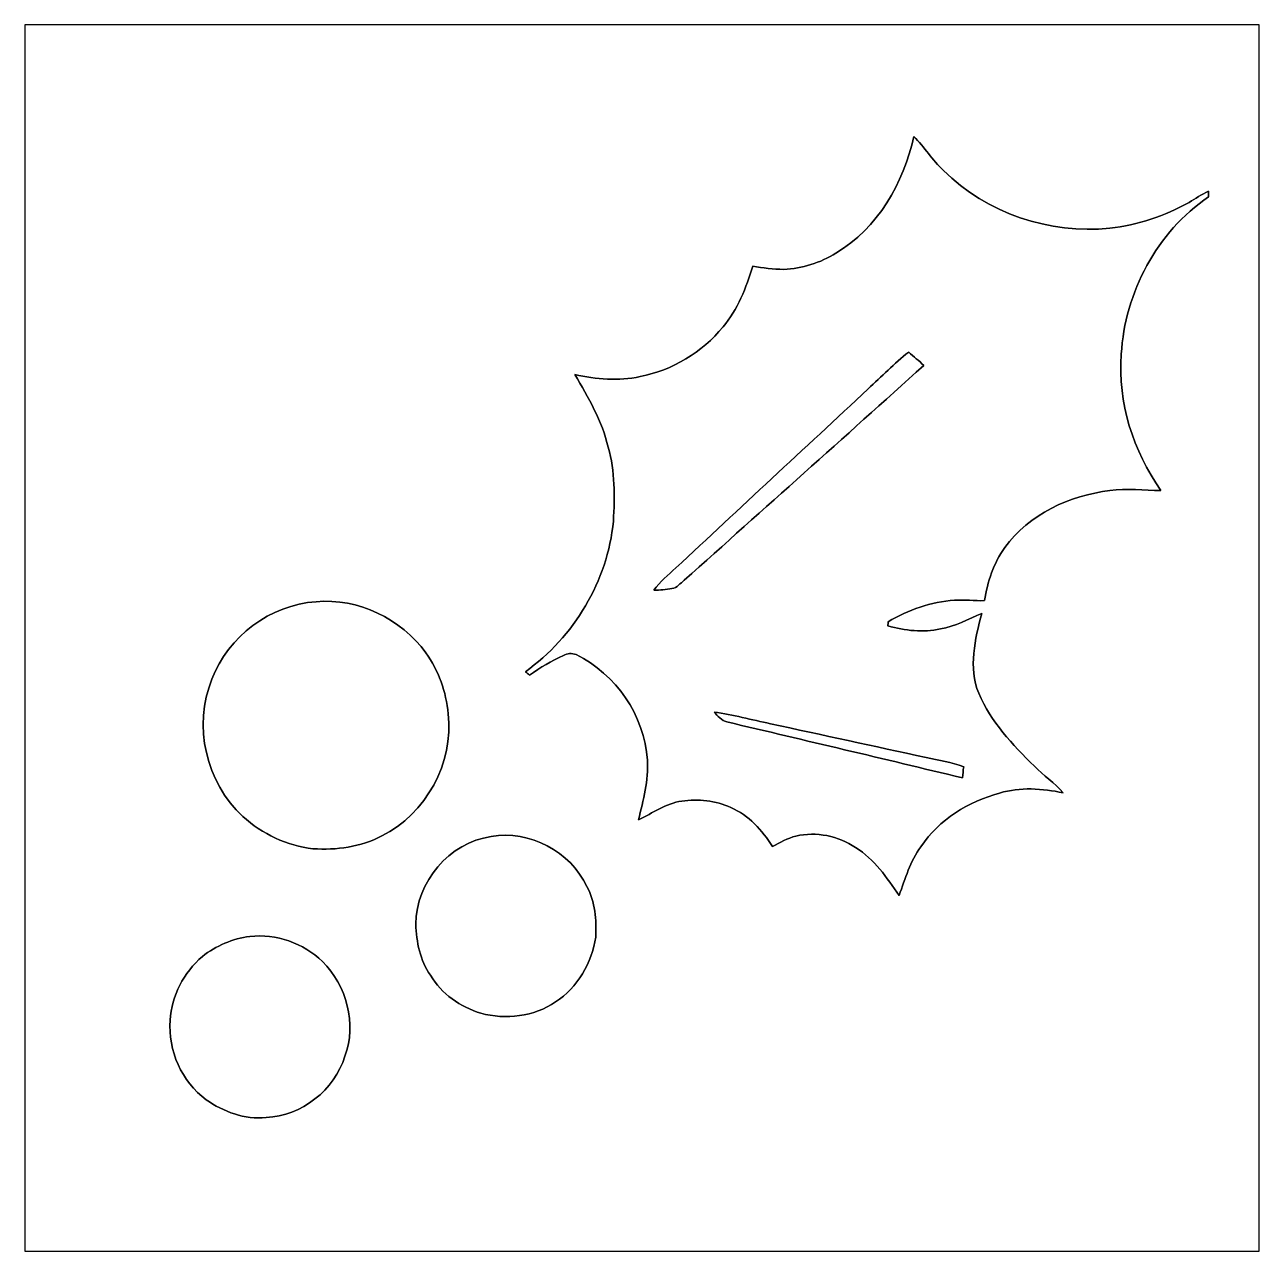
# Model space of a CAD drawing. Header units: centimetres. Extents: x -16.8 to 16.8, y -16.7 to 16.7.
import ezdxf

# ---------------------------------------------------------------- set-up
doc = ezdxf.new("R2010")
doc.units = ezdxf.units.CM
doc.header["$MEASUREMENT"] = 0
doc.layers.add('Layer 1', color=7, linetype='Continuous')

msp = doc.modelspace()

# ---------------------------------------------------------------- linework, layer by layer
at = {"layer": 'Layer 1', "color": 7}
for points, knots in [([(-16.77458, 16.66875), (-16.77458, 16.66875), (16.77458, 16.66875), (16.77458, 16.66875), (16.77458, 16.66875), (16.77458, 16.66875), (16.77458, -16.66875), (16.77458, -16.66875), (16.77458, -16.66875), (16.77458, -16.66875), (-16.77458, -16.66875), (-16.77458, -16.66875), (-16.77458, -16.66875), (-16.77458, -16.66875), (-16.77458, 16.66875), (-16.77458, 16.66875), (-16.77458, 16.66875), (-16.77458, 16.66875), (-16.77458, 16.66875), (-16.77458, 16.66875)], [0, 0, 0, 0, 0.16666667, 0.16666667, 0.16666667, 0.16666667, 0.33333333, 0.33333333, 0.33333333, 0.33333333, 0.5, 0.5, 0.5, 0.5, 0.66666667, 0.66666667, 0.66666667, 0.66666667, 1, 1, 1, 1]), ([(7.38505, 13.6331), (7.10918, 12.36768), (6.40891, 11.13543), (5.27156, 10.46233), (5.27156, 10.46233), (4.84893, 10.19281), (4.35081, 10.04711), (3.85233, 10.01712), (3.85233, 10.01712), (3.56941, 10.02418), (3.28648, 10.0517), (3.00884, 10.10744), (3.00884, 10.10744), (2.83245, 9.51724), (2.60033, 8.93092), (2.20169, 8.45291), (2.20169, 8.45291), (1.6316, 7.7664), (0.82515, 7.2771), (-0.05221, 7.106), (-0.05221, 7.106), (-0.63676, 6.9723), (-1.24566, 7.03756), (-1.82598, 7.15927), (-1.82598, 7.15927), (-1.45803, 6.53521), (-1.08338, 5.89774), (-0.91793, 5.18336), (-0.91793, 5.18336), (-0.73448, 4.53073), (-0.73237, 3.84457), (-0.77823, 3.17324), (-0.77823, 3.17324), (-0.9338, 1.54728), (-1.84785, 0.03175), (-3.16936, -0.91687), (-3.16936, -0.91687), (-3.1309, -0.94791), (-3.09174, -0.97931), (-3.05259, -1.01106), (-3.05259, -1.01106), (-2.76578, -0.80186), (-2.45816, -0.61983), (-2.1336, -0.47519), (-2.1336, -0.47519), (-2.03129, -0.4191), (-1.90218, -0.40393), (-1.79317, -0.4512), (-1.79317, -0.4512), (-0.70344, -0.97931), (0.0635, -2.10855), (0.1457, -3.31752), (0.1457, -3.31752), (0.1845, -3.87138), (0.03422, -4.40831), (-0.09454, -4.9403), (-0.09454, -4.9403), (0.29069, -4.75932), (0.64841, -4.49263), (1.08056, -4.43371), (1.08056, -4.43371), (1.52823, -4.3688), (2.00025, -4.4136), (2.41229, -4.60798), (2.41229, -4.60798), (2.90195, -4.81401), (3.27096, -5.2257), (3.54471, -5.6702), (3.54471, -5.6702), (3.75003, -5.56119), (3.95358, -5.44266), (4.18006, -5.38233), (4.18006, -5.38233), (4.73534, -5.25533), (5.334, -5.37739), (5.80355, -5.69736), (5.80355, -5.69736), (6.32248, -6.00075), (6.64422, -6.52145), (6.98676, -6.99558), (6.98676, -6.99558), (7.1568, -6.54403), (7.28169, -6.06319), (7.57837, -5.67267), (7.57837, -5.67267), (8.06626, -4.92901), (8.87483, -4.44959), (9.71832, -4.21464), (9.71832, -4.21464), (10.27853, -4.04283), (10.87826, -4.09081), (11.44517, -4.20688), (11.44517, -4.20688), (11.21163, -3.93771), (10.91106, -3.73803), (10.66236, -3.48403), (10.66236, -3.48403), (10.07427, -2.89807), (9.47808, -2.27824), (9.15035, -1.50248), (9.15035, -1.50248), (8.86601, -0.80257), (9.04946, -0.03175), (9.23325, 0.66851), (9.23325, 0.66851), (8.8646, 0.51506), (8.51076, 0.31115), (8.11177, 0.24518), (8.11177, 0.24518), (7.63834, 0.14393), (7.14446, 0.19826), (6.68267, 0.32949), (6.68267, 0.32949), (6.68408, 0.35701), (6.68655, 0.41204), (6.68796, 0.43921), (6.68796, 0.43921), (7.23441, 0.77188), (7.85777, 0.97719), (8.49559, 1.02976), (8.49559, 1.02976), (8.76617, 1.04352), (9.03711, 1.00647), (9.30839, 1.01565), (9.30839, 1.01565), (9.38989, 1.52612), (9.55111, 2.03376), (9.85767, 2.45569), (9.85767, 2.45569), (10.51736, 3.37009), (11.61909, 3.87209), (12.71729, 4.00756), (12.71729, 4.00756), (13.17484, 4.08093), (13.63839, 4.00015), (14.09876, 4.0132), (14.09876, 4.0132), (13.34876, 5.08247), (12.92296, 6.39833), (13.0242, 7.70996), (13.0242, 7.70996), (13.11875, 9.3913), (13.99364, 11.03559), (15.39275, 11.98774), (15.39275, 11.98774), (15.39205, 12.0396), (15.39169, 12.09146), (15.39169, 12.14332), (15.39169, 12.14332), (15.20507, 12.06147), (15.04103, 11.93871), (14.86429, 11.83922), (14.86429, 11.83922), (14.20283, 11.46845), (13.47082, 11.22045), (12.71623, 11.13437), (12.71623, 11.13437), (11.07722, 10.97315), (9.36307, 11.53619), (8.19185, 12.70741), (8.19185, 12.70741), (7.88811, 12.9854), (7.67539, 13.34417), (7.38505, 13.6331), (7.38505, 13.6331), (7.38505, 13.6331), (7.38505, 13.6331), (7.38505, 13.6331)], [0, 0, 0, 0, 0.02325581, 0.02325581, 0.02325581, 0.02325581, 0.04651163, 0.04651163, 0.04651163, 0.04651163, 0.06976744, 0.06976744, 0.06976744, 0.06976744, 0.09302326, 0.09302326, 0.09302326, 0.09302326, 0.11627907, 0.11627907, 0.11627907, 0.11627907, 0.13953488, 0.13953488, 0.13953488, 0.13953488, 0.1627907, 0.1627907, 0.1627907, 0.1627907, 0.18604651, 0.18604651, 0.18604651, 0.18604651, 0.20930233, 0.20930233, 0.20930233, 0.20930233, 0.23255814, 0.23255814, 0.23255814, 0.23255814, 0.25581395, 0.25581395, 0.25581395, 0.25581395, 0.27906977, 0.27906977, 0.27906977, 0.27906977, 0.30232558, 0.30232558, 0.30232558, 0.30232558, 0.3255814, 0.3255814, 0.3255814, 0.3255814, 0.34883721, 0.34883721, 0.34883721, 0.34883721, 0.37209302, 0.37209302, 0.37209302, 0.37209302, 0.39534884, 0.39534884, 0.39534884, 0.39534884, 0.41860465, 0.41860465, 0.41860465, 0.41860465, 0.44186047, 0.44186047, 0.44186047, 0.44186047, 0.46511628, 0.46511628, 0.46511628, 0.46511628, 0.48837209, 0.48837209, 0.48837209, 0.48837209, 0.51162791, 0.51162791, 0.51162791, 0.51162791, 0.53488372, 0.53488372, 0.53488372, 0.53488372, 0.55813953, 0.55813953, 0.55813953, 0.55813953, 0.58139535, 0.58139535, 0.58139535, 0.58139535, 0.60465116, 0.60465116, 0.60465116, 0.60465116, 0.62790698, 0.62790698, 0.62790698, 0.62790698, 0.65116279, 0.65116279, 0.65116279, 0.65116279, 0.6744186, 0.6744186, 0.6744186, 0.6744186, 0.69767442, 0.69767442, 0.69767442, 0.69767442, 0.72093023, 0.72093023, 0.72093023, 0.72093023, 0.74418605, 0.74418605, 0.74418605, 0.74418605, 0.76744186, 0.76744186, 0.76744186, 0.76744186, 0.79069767, 0.79069767, 0.79069767, 0.79069767, 0.81395349, 0.81395349, 0.81395349, 0.81395349, 0.8372093, 0.8372093, 0.8372093, 0.8372093, 0.86046512, 0.86046512, 0.86046512, 0.86046512, 0.88372093, 0.88372093, 0.88372093, 0.88372093, 0.90697674, 0.90697674, 0.90697674, 0.90697674, 0.93023256, 0.93023256, 0.93023256, 0.93023256, 0.95348837, 0.95348837, 0.95348837, 0.95348837, 1, 1, 1, 1]), ([(6.14186, 6.77051), (6.51581, 7.09683), (6.84777, 7.47148), (7.24782, 7.76746), (7.24782, 7.76746), (7.38576, 7.65069), (7.52475, 7.53392), (7.65598, 7.40904), (7.65598, 7.40904), (5.49416, 5.45359), (3.31858, 3.51367), (1.14653, 1.56951), (1.14653, 1.56951), (1.04175, 1.48802), (0.95285, 1.36525), (0.81456, 1.34197), (0.81456, 1.34197), (0.65087, 1.31974), (0.48789, 1.30034), (0.32314, 1.29999), (0.32314, 1.29999), (0.48648, 1.53317), (0.71543, 1.70815), (0.91969, 1.90324), (0.91969, 1.90324), (2.66136, 3.5246), (4.40302, 5.14597), (6.14186, 6.77051)], [0, 0, 0, 0, 0.125, 0.125, 0.125, 0.125, 0.25, 0.25, 0.25, 0.25, 0.375, 0.375, 0.375, 0.375, 0.5, 0.5, 0.5, 0.5, 0.625, 0.625, 0.625, 0.625, 0.75, 0.75, 0.75, 0.75, 1, 1, 1, 1]), ([(-8.85684, 0.98566), (-10.1025, 0.9017), (-11.24514, 0.04445), (-11.68718, -1.12078), (-11.68718, -1.12078), (-12.20294, -2.37878), (-11.85228, -3.93418), (-10.84474, -4.84822), (-10.84474, -4.84822), (-10.32193, -5.33012), (-9.64777, -5.64233), (-8.94186, -5.72876), (-8.94186, -5.72876), (-8.30545, -5.76615), (-7.64081, -5.68643), (-7.07355, -5.3781), (-7.07355, -5.3781), (-5.86775, -4.78261), (-5.11351, -3.39372), (-5.2645, -2.05881), (-5.2645, -2.05881), (-5.32448, -1.46791), (-5.52309, -0.88688), (-5.8734, -0.40428), (-5.8734, -0.40428), (-6.54756, 0.51823), (-7.70855, 1.09679), (-8.85684, 0.98566), (-8.85684, 0.98566), (-8.85684, 0.98566), (-8.85684, 0.98566), (-8.85684, 0.98566)], [0, 0, 0, 0, 0.11111111, 0.11111111, 0.11111111, 0.11111111, 0.22222222, 0.22222222, 0.22222222, 0.22222222, 0.33333333, 0.33333333, 0.33333333, 0.33333333, 0.44444444, 0.44444444, 0.44444444, 0.44444444, 0.55555556, 0.55555556, 0.55555556, 0.55555556, 0.66666667, 0.66666667, 0.66666667, 0.66666667, 0.77777778, 0.77777778, 0.77777778, 0.77777778, 1, 1, 1, 1]), ([(1.95721, -2.01471), (2.47438, -2.08668), (2.97956, -2.22144), (3.48968, -2.32974), (3.48968, -2.32974), (4.90044, -2.63349), (6.31014, -2.94252), (7.72019, -3.24944), (7.72019, -3.24944), (8.06238, -3.32634), (8.41516, -3.37009), (8.74324, -3.49991), (8.74324, -3.49991), (8.72419, -3.5941), (8.72208, -3.7024), (8.7055, -3.80048), (8.7055, -3.80048), (6.57401, -3.28683), (4.43936, -2.78447), (2.30576, -2.28), (2.30576, -2.28), (2.15759, -2.24367), (2.05669, -2.12125), (1.95721, -2.01471)], [0, 0, 0, 0, 0.14285714, 0.14285714, 0.14285714, 0.14285714, 0.28571429, 0.28571429, 0.28571429, 0.28571429, 0.42857143, 0.42857143, 0.42857143, 0.42857143, 0.57142857, 0.57142857, 0.57142857, 0.57142857, 0.71428571, 0.71428571, 0.71428571, 0.71428571, 1, 1, 1, 1]), ([(-4.09575, -5.39821), (-5.24263, -5.55096), (-6.13728, -6.63363), (-6.1468, -7.77699), (-6.1468, -7.77699), (-6.13128, -8.26241), (-6.03074, -8.76371), (-5.74675, -9.16764), (-5.74675, -9.16764), (-5.44618, -9.6714), (-4.93324, -10.02524), (-4.38009, -10.20022), (-4.38009, -10.20022), (-3.70205, -10.38013), (-2.93476, -10.29053), (-2.34879, -9.89154), (-2.34879, -9.89154), (-1.74837, -9.50066), (-1.36737, -8.8265), (-1.25765, -8.12729), (-1.25765, -8.12729), (-1.23119, -7.66233), (-1.27212, -7.17091), (-1.49719, -6.75464), (-1.49719, -6.75464), (-1.94204, -5.80178), (-3.05435, -5.20735), (-4.09575, -5.39821), (-4.09575, -5.39821), (-4.09575, -5.39821), (-4.09575, -5.39821), (-4.09575, -5.39821)], [0, 0, 0, 0, 0.11111111, 0.11111111, 0.11111111, 0.11111111, 0.22222222, 0.22222222, 0.22222222, 0.22222222, 0.33333333, 0.33333333, 0.33333333, 0.33333333, 0.44444444, 0.44444444, 0.44444444, 0.44444444, 0.55555556, 0.55555556, 0.55555556, 0.55555556, 0.66666667, 0.66666667, 0.66666667, 0.66666667, 0.77777778, 0.77777778, 0.77777778, 0.77777778, 1, 1, 1, 1]), ([(-10.65565, -8.11424), (-11.12732, -8.16716), (-11.57323, -8.36754), (-11.94717, -8.65576), (-11.94717, -8.65576), (-12.44812, -9.09108), (-12.78961, -9.72114), (-12.81889, -10.39036), (-12.81889, -10.39036), (-12.88803, -11.21304), (-12.50738, -12.05865), (-11.84416, -12.55007), (-11.84416, -12.55007), (-11.36932, -12.8711), (-10.79676, -13.09899), (-10.21362, -13.02879), (-10.21362, -13.02879), (-9.24666, -12.99351), (-8.35801, -12.28549), (-8.07261, -11.36721), (-8.07261, -11.36721), (-7.74629, -10.48702), (-8.02534, -9.44351), (-8.68504, -8.79052), (-8.68504, -8.79052), (-9.20186, -8.29345), (-9.94057, -8.03028), (-10.65565, -8.11424)], [0, 0, 0, 0, 0.125, 0.125, 0.125, 0.125, 0.25, 0.25, 0.25, 0.25, 0.375, 0.375, 0.375, 0.375, 0.5, 0.5, 0.5, 0.5, 0.625, 0.625, 0.625, 0.625, 0.75, 0.75, 0.75, 0.75, 1, 1, 1, 1])]:
    msp.add_open_spline(points, degree=3, knots=knots, dxfattribs=at)
at = {"layer": 'Layer 1', "color": 251}
for points, knots in [([(7.38505, 13.6331), (7.67539, 13.34417), (7.88811, 12.9854), (8.19185, 12.70741), (8.19185, 12.70741), (9.36307, 11.53619), (11.07722, 10.97315), (12.71623, 11.13437), (12.71623, 11.13437), (13.47082, 11.22045), (14.20283, 11.46845), (14.86429, 11.83922), (14.86429, 11.83922), (15.04103, 11.93871), (15.20507, 12.06147), (15.39169, 12.14332), (15.39169, 12.14332), (15.39169, 12.09146), (15.39205, 12.0396), (15.39275, 11.98774), (15.39275, 11.98774), (13.99364, 11.03559), (13.11875, 9.3913), (13.0242, 7.70996), (13.0242, 7.70996), (12.92296, 6.39833), (13.34876, 5.08247), (14.09876, 4.0132), (14.09876, 4.0132), (13.63839, 4.00015), (13.17484, 4.08093), (12.71729, 4.00756), (12.71729, 4.00756), (11.61909, 3.87209), (10.51736, 3.37009), (9.85767, 2.45569), (9.85767, 2.45569), (9.55111, 2.03376), (9.38989, 1.52612), (9.30839, 1.01565), (9.30839, 1.01565), (9.03711, 1.00647), (8.76617, 1.04352), (8.49559, 1.02976), (8.49559, 1.02976), (7.85777, 0.97719), (7.23441, 0.77188), (6.68796, 0.43921), (6.68796, 0.43921), (6.68655, 0.41204), (6.68408, 0.35701), (6.68267, 0.32949), (6.68267, 0.32949), (7.14446, 0.19826), (7.63834, 0.14393), (8.11177, 0.24518), (8.11177, 0.24518), (8.51076, 0.31115), (8.8646, 0.51506), (9.23325, 0.66851), (9.23325, 0.66851), (9.04946, -0.03175), (8.86601, -0.80257), (9.15035, -1.50248), (9.15035, -1.50248), (9.47808, -2.27824), (10.07427, -2.89807), (10.66236, -3.48403), (10.66236, -3.48403), (10.91106, -3.73803), (11.21163, -3.93771), (11.44517, -4.20688), (11.44517, -4.20688), (10.87826, -4.09081), (10.27853, -4.04283), (9.71832, -4.21464), (9.71832, -4.21464), (8.87483, -4.44959), (8.06626, -4.92901), (7.57837, -5.67267), (7.57837, -5.67267), (7.28169, -6.06319), (7.1568, -6.54403), (6.98676, -6.99558), (6.98676, -6.99558), (6.64422, -6.52145), (6.32248, -6.00075), (5.80355, -5.69736), (5.80355, -5.69736), (5.334, -5.37739), (4.73534, -5.25533), (4.18006, -5.38233), (4.18006, -5.38233), (3.95358, -5.44266), (3.75003, -5.56119), (3.54471, -5.6702), (3.54471, -5.6702), (3.27096, -5.2257), (2.90195, -4.81401), (2.41229, -4.60798), (2.41229, -4.60798), (2.00025, -4.4136), (1.52823, -4.3688), (1.08056, -4.43371), (1.08056, -4.43371), (0.64841, -4.49263), (0.29069, -4.75932), (-0.09454, -4.9403), (-0.09454, -4.9403), (0.03422, -4.40831), (0.1845, -3.87138), (0.1457, -3.31752), (0.1457, -3.31752), (0.0635, -2.10855), (-0.70344, -0.97931), (-1.79317, -0.4512), (-1.79317, -0.4512), (-1.90218, -0.40393), (-2.03129, -0.4191), (-2.1336, -0.47519), (-2.1336, -0.47519), (-2.45816, -0.61983), (-2.76578, -0.80186), (-3.05259, -1.01106), (-3.05259, -1.01106), (-3.09174, -0.97931), (-3.1309, -0.94791), (-3.16936, -0.91687), (-3.16936, -0.91687), (-1.84785, 0.03175), (-0.9338, 1.54728), (-0.77823, 3.17324), (-0.77823, 3.17324), (-0.73237, 3.84457), (-0.73448, 4.53073), (-0.91793, 5.18336), (-0.91793, 5.18336), (-1.08338, 5.89774), (-1.45803, 6.53521), (-1.82598, 7.15927), (-1.82598, 7.15927), (-1.24566, 7.03756), (-0.63676, 6.9723), (-0.05221, 7.106), (-0.05221, 7.106), (0.82515, 7.2771), (1.6316, 7.7664), (2.20169, 8.45291), (2.20169, 8.45291), (2.60033, 8.93092), (2.83245, 9.51724), (3.00884, 10.10744), (3.00884, 10.10744), (3.28648, 10.0517), (3.56941, 10.02418), (3.85233, 10.01712), (3.85233, 10.01712), (4.35081, 10.04711), (4.84893, 10.19281), (5.27156, 10.46233), (5.27156, 10.46233), (6.40891, 11.13543), (7.10918, 12.36768), (7.38505, 13.6331), (7.38505, 13.6331), (7.38505, 13.6331), (7.38505, 13.6331), (7.38505, 13.6331)], [0, 0, 0, 0, 0.02325581, 0.02325581, 0.02325581, 0.02325581, 0.04651163, 0.04651163, 0.04651163, 0.04651163, 0.06976744, 0.06976744, 0.06976744, 0.06976744, 0.09302326, 0.09302326, 0.09302326, 0.09302326, 0.11627907, 0.11627907, 0.11627907, 0.11627907, 0.13953488, 0.13953488, 0.13953488, 0.13953488, 0.1627907, 0.1627907, 0.1627907, 0.1627907, 0.18604651, 0.18604651, 0.18604651, 0.18604651, 0.20930233, 0.20930233, 0.20930233, 0.20930233, 0.23255814, 0.23255814, 0.23255814, 0.23255814, 0.25581395, 0.25581395, 0.25581395, 0.25581395, 0.27906977, 0.27906977, 0.27906977, 0.27906977, 0.30232558, 0.30232558, 0.30232558, 0.30232558, 0.3255814, 0.3255814, 0.3255814, 0.3255814, 0.34883721, 0.34883721, 0.34883721, 0.34883721, 0.37209302, 0.37209302, 0.37209302, 0.37209302, 0.39534884, 0.39534884, 0.39534884, 0.39534884, 0.41860465, 0.41860465, 0.41860465, 0.41860465, 0.44186047, 0.44186047, 0.44186047, 0.44186047, 0.46511628, 0.46511628, 0.46511628, 0.46511628, 0.48837209, 0.48837209, 0.48837209, 0.48837209, 0.51162791, 0.51162791, 0.51162791, 0.51162791, 0.53488372, 0.53488372, 0.53488372, 0.53488372, 0.55813953, 0.55813953, 0.55813953, 0.55813953, 0.58139535, 0.58139535, 0.58139535, 0.58139535, 0.60465116, 0.60465116, 0.60465116, 0.60465116, 0.62790698, 0.62790698, 0.62790698, 0.62790698, 0.65116279, 0.65116279, 0.65116279, 0.65116279, 0.6744186, 0.6744186, 0.6744186, 0.6744186, 0.69767442, 0.69767442, 0.69767442, 0.69767442, 0.72093023, 0.72093023, 0.72093023, 0.72093023, 0.74418605, 0.74418605, 0.74418605, 0.74418605, 0.76744186, 0.76744186, 0.76744186, 0.76744186, 0.79069767, 0.79069767, 0.79069767, 0.79069767, 0.81395349, 0.81395349, 0.81395349, 0.81395349, 0.8372093, 0.8372093, 0.8372093, 0.8372093, 0.86046512, 0.86046512, 0.86046512, 0.86046512, 0.88372093, 0.88372093, 0.88372093, 0.88372093, 0.90697674, 0.90697674, 0.90697674, 0.90697674, 0.93023256, 0.93023256, 0.93023256, 0.93023256, 0.95348837, 0.95348837, 0.95348837, 0.95348837, 1, 1, 1, 1]), ([(6.14186, 6.77051), (4.40302, 5.14597), (2.66136, 3.5246), (0.91969, 1.90324), (0.91969, 1.90324), (0.71543, 1.70815), (0.48648, 1.53317), (0.32314, 1.29999), (0.32314, 1.29999), (0.48789, 1.30034), (0.65087, 1.31974), (0.81456, 1.34197), (0.81456, 1.34197), (0.95285, 1.36525), (1.04175, 1.48802), (1.14653, 1.56951), (1.14653, 1.56951), (3.31858, 3.51367), (5.49416, 5.45359), (7.65598, 7.40904), (7.65598, 7.40904), (7.52475, 7.53392), (7.38576, 7.65069), (7.24782, 7.76746), (7.24782, 7.76746), (6.84777, 7.47148), (6.51581, 7.09683), (6.14186, 6.77051), (6.14186, 6.77051), (6.14186, 6.77051), (6.14186, 6.77051), (6.14186, 6.77051)], [0, 0, 0, 0, 0.11111111, 0.11111111, 0.11111111, 0.11111111, 0.22222222, 0.22222222, 0.22222222, 0.22222222, 0.33333333, 0.33333333, 0.33333333, 0.33333333, 0.44444444, 0.44444444, 0.44444444, 0.44444444, 0.55555556, 0.55555556, 0.55555556, 0.55555556, 0.66666667, 0.66666667, 0.66666667, 0.66666667, 0.77777778, 0.77777778, 0.77777778, 0.77777778, 1, 1, 1, 1]), ([(-8.85684, 0.98566), (-7.70855, 1.09679), (-6.54756, 0.51823), (-5.8734, -0.40428), (-5.8734, -0.40428), (-5.52309, -0.88688), (-5.32448, -1.46791), (-5.2645, -2.05881), (-5.2645, -2.05881), (-5.11351, -3.39372), (-5.86775, -4.78261), (-7.07355, -5.3781), (-7.07355, -5.3781), (-7.64081, -5.68643), (-8.30545, -5.76615), (-8.94186, -5.72876), (-8.94186, -5.72876), (-9.64777, -5.64233), (-10.32193, -5.33012), (-10.84474, -4.84822), (-10.84474, -4.84822), (-11.85228, -3.93418), (-12.20294, -2.37878), (-11.68718, -1.12078), (-11.68718, -1.12078), (-11.24514, 0.04445), (-10.1025, 0.9017), (-8.85684, 0.98566)], [0, 0, 0, 0, 0.125, 0.125, 0.125, 0.125, 0.25, 0.25, 0.25, 0.25, 0.375, 0.375, 0.375, 0.375, 0.5, 0.5, 0.5, 0.5, 0.625, 0.625, 0.625, 0.625, 0.75, 0.75, 0.75, 0.75, 1, 1, 1, 1]), ([(1.95721, -2.01471), (2.05669, -2.12125), (2.15759, -2.24367), (2.30576, -2.28), (2.30576, -2.28), (4.43936, -2.78447), (6.57401, -3.28683), (8.7055, -3.80048), (8.7055, -3.80048), (8.72208, -3.7024), (8.72419, -3.5941), (8.74324, -3.49991), (8.74324, -3.49991), (8.41516, -3.37009), (8.06238, -3.32634), (7.72019, -3.24944), (7.72019, -3.24944), (6.31014, -2.94252), (4.90044, -2.63349), (3.48968, -2.32974), (3.48968, -2.32974), (2.97956, -2.22144), (2.47438, -2.08668), (1.95721, -2.01471)], [0, 0, 0, 0, 0.14285714, 0.14285714, 0.14285714, 0.14285714, 0.28571429, 0.28571429, 0.28571429, 0.28571429, 0.42857143, 0.42857143, 0.42857143, 0.42857143, 0.57142857, 0.57142857, 0.57142857, 0.57142857, 0.71428571, 0.71428571, 0.71428571, 0.71428571, 1, 1, 1, 1]), ([(-4.09575, -5.39821), (-3.05435, -5.20735), (-1.94204, -5.80178), (-1.49719, -6.75464), (-1.49719, -6.75464), (-1.27212, -7.17091), (-1.23119, -7.66233), (-1.25765, -8.12729), (-1.25765, -8.12729), (-1.36737, -8.8265), (-1.74837, -9.50066), (-2.34879, -9.89154), (-2.34879, -9.89154), (-2.93476, -10.29053), (-3.70205, -10.38013), (-4.38009, -10.20022), (-4.38009, -10.20022), (-4.93324, -10.02524), (-5.44618, -9.6714), (-5.74675, -9.16764), (-5.74675, -9.16764), (-6.03074, -8.76371), (-6.13128, -8.26241), (-6.1468, -7.77699), (-6.1468, -7.77699), (-6.13728, -6.63363), (-5.24263, -5.55096), (-4.09575, -5.39821)], [0, 0, 0, 0, 0.125, 0.125, 0.125, 0.125, 0.25, 0.25, 0.25, 0.25, 0.375, 0.375, 0.375, 0.375, 0.5, 0.5, 0.5, 0.5, 0.625, 0.625, 0.625, 0.625, 0.75, 0.75, 0.75, 0.75, 1, 1, 1, 1]), ([(-10.65565, -8.11424), (-9.94057, -8.03028), (-9.20186, -8.29345), (-8.68504, -8.79052), (-8.68504, -8.79052), (-8.02534, -9.44351), (-7.74629, -10.48702), (-8.07261, -11.36721), (-8.07261, -11.36721), (-8.35801, -12.28549), (-9.24666, -12.99351), (-10.21362, -13.02879), (-10.21362, -13.02879), (-10.79676, -13.09899), (-11.36932, -12.8711), (-11.84416, -12.55007), (-11.84416, -12.55007), (-12.50738, -12.05865), (-12.88803, -11.21304), (-12.81889, -10.39036), (-12.81889, -10.39036), (-12.78961, -9.72114), (-12.44812, -9.09108), (-11.94717, -8.65576), (-11.94717, -8.65576), (-11.57323, -8.36754), (-11.12732, -8.16716), (-10.65565, -8.11424)], [0, 0, 0, 0, 0.125, 0.125, 0.125, 0.125, 0.25, 0.25, 0.25, 0.25, 0.375, 0.375, 0.375, 0.375, 0.5, 0.5, 0.5, 0.5, 0.625, 0.625, 0.625, 0.625, 0.75, 0.75, 0.75, 0.75, 1, 1, 1, 1])]:
    msp.add_open_spline(points, degree=3, knots=knots, dxfattribs=at)

doc.saveas('drawing.dxf')
